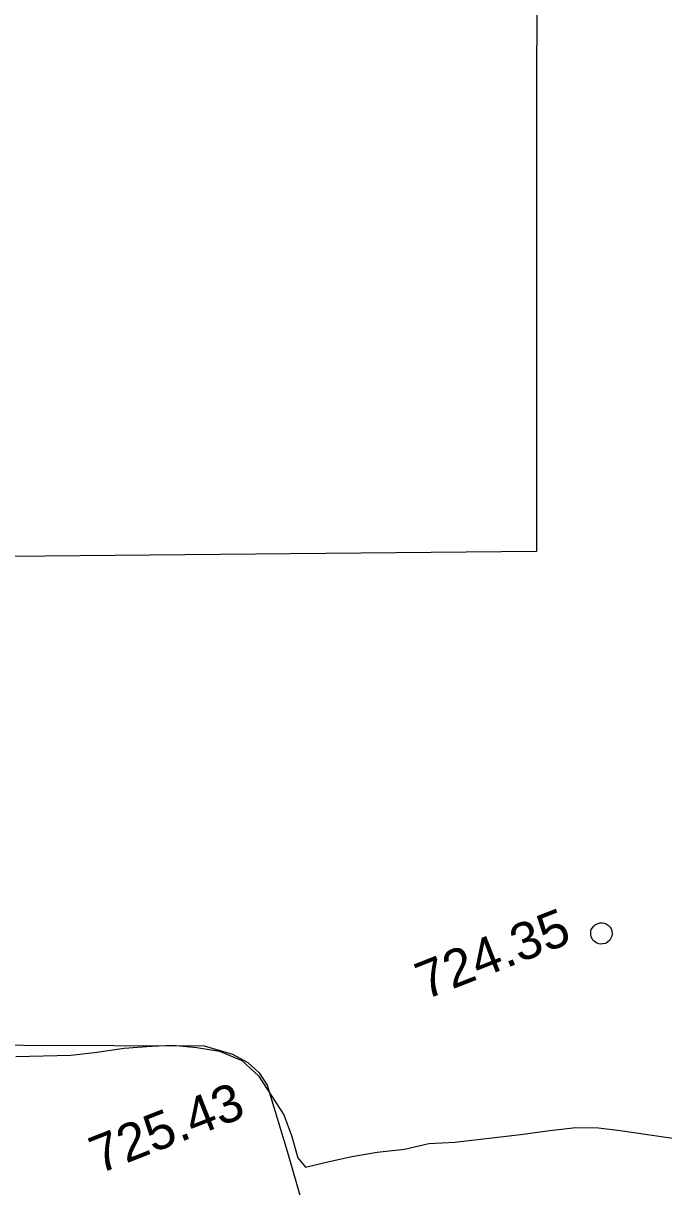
# Model space of a CAD drawing. Header units: millimetres. Extents: x 348 to 2201, y 118 to 1049.
# Drawn here: x 827.6 to 857.6, y 574 to 628.6 of the extents above; entities that cross this region are included whole.
import ezdxf
from ezdxf.enums import TextEntityAlignment as Align

# ---------------------------------------------------------------- set-up
doc = ezdxf.new("R2010")
doc.units = ezdxf.units.MM
for name, color, linetype, lineweight in [('206_MURO_E_MURO_ARRIMO', 7, 'Continuous', 18), ('216_EDIF_NOTAVEL', 2, 'Continuous', 18), ('600_CURVA_MESTRA', 14, 'Continuous', 18), ('606_PTO_COTADO', 9, 'Continuous', 18)]:
    doc.layers.add(name, color=color, linetype=linetype, lineweight=lineweight)
doc.styles.add('Style-Arial', font='arial.ttf')

# ---------------------------------------------------------------- blocks, each defined once
blk = doc.blocks.new('SP09')
at = {"color": 0, "linetype": 'Continuous'}
blk.add_lwpolyline([(-0.028, -0.515), (-0.138, -0.495), (-0.238, -0.465), (-0.308, -0.425), (-0.348, -0.395), (-0.418, -0.315), (-0.468, -0.245), (-0.508, -0.155), (-0.518, -0.095), (-0.518, 0.025), (-0.508, 0.105), (-0.478, 0.195), (-0.438, 0.265), (-0.398, 0.325), (-0.318, 0.385), (-0.228, 0.435), (-0.148, 0.475), (-0.098, 0.475), (-0.028, 0.475), (0.082, 0.475), (0.192, 0.435), (0.272, 0.395), (0.352, 0.315), (0.412, 0.225), (0.462, 0.105), (0.482, 0.025), (0.482, -0.035), (0.472, -0.085), (0.442, -0.215), (0.382, -0.305), (0.312, -0.385), (0.232, -0.445), (0.102, -0.495), (0.022, -0.515)], close=True, dxfattribs=at)

msp = doc.modelspace()

# ---------------------------------------------------------------- linework, layer by layer
at = {"layer": '206_MURO_E_MURO_ARRIMO'}
msp.add_lwpolyline([(773.614, 583.452), (778.9, 582.728), (802.191, 580.758), (836.069, 580.621), (837.391, 580.24), (838.107, 579.842), (838.634, 579.36), (839.013, 578.783), (839.947, 575.684), (841.391, 570.702), (845.142, 558.77), (843.764, 544.441)], dxfattribs=at)
at = {"layer": '216_EDIF_NOTAVEL'}
msp.add_lwpolyline([(782.221, 696.061), (851.669, 698.784), (851.641, 603.805), (782.48, 603.155)], close=True, dxfattribs=at)
at = {"layer": '600_CURVA_MESTRA', "elevation": 725}
msp.add_lwpolyline([(827.241, 580.119), (829.811, 580.187), (830.926, 580.306), (832.321, 580.509), (833.596, 580.617), (834.601, 580.65), (835.725, 580.541), (836.78, 580.37), (837.836, 579.931), (838.615, 579.219), (839.795, 577.383), (840.154, 576.424), (840.46, 575.376), (840.818, 574.943), (841.919, 575.209), (842.98, 575.443), (844.17, 575.639), (845.455, 575.785), (846.601, 576.046), (847.813, 576.108), (850.892, 576.461), (852.271, 576.661), (853.478, 576.801), (854.544, 576.773), (855.557, 576.652), (858.339, 576.244)], dxfattribs=at)

# ---------------------------------------------------------------- block references
at = {"layer": '606_PTO_COTADO', "rotation": 21.41522089134761}
msp.add_blockref('SP09', (854.699, 585.918, 724.355), dxfattribs=at)

# ---------------------------------------------------------------- texts
at = {"layer": '606_PTO_COTADO', "style": 'Style-Arial'}
for s, p in [('724.35', (849.571, 584.949, 724.355)), ('725.43', (834.289, 576.785, 725.43))]:
    msp.add_text(s, height=1.75, rotation=21.4152, dxfattribs=at).set_placement(p, align=Align.MIDDLE_CENTER)

doc.saveas('drawing.dxf')
